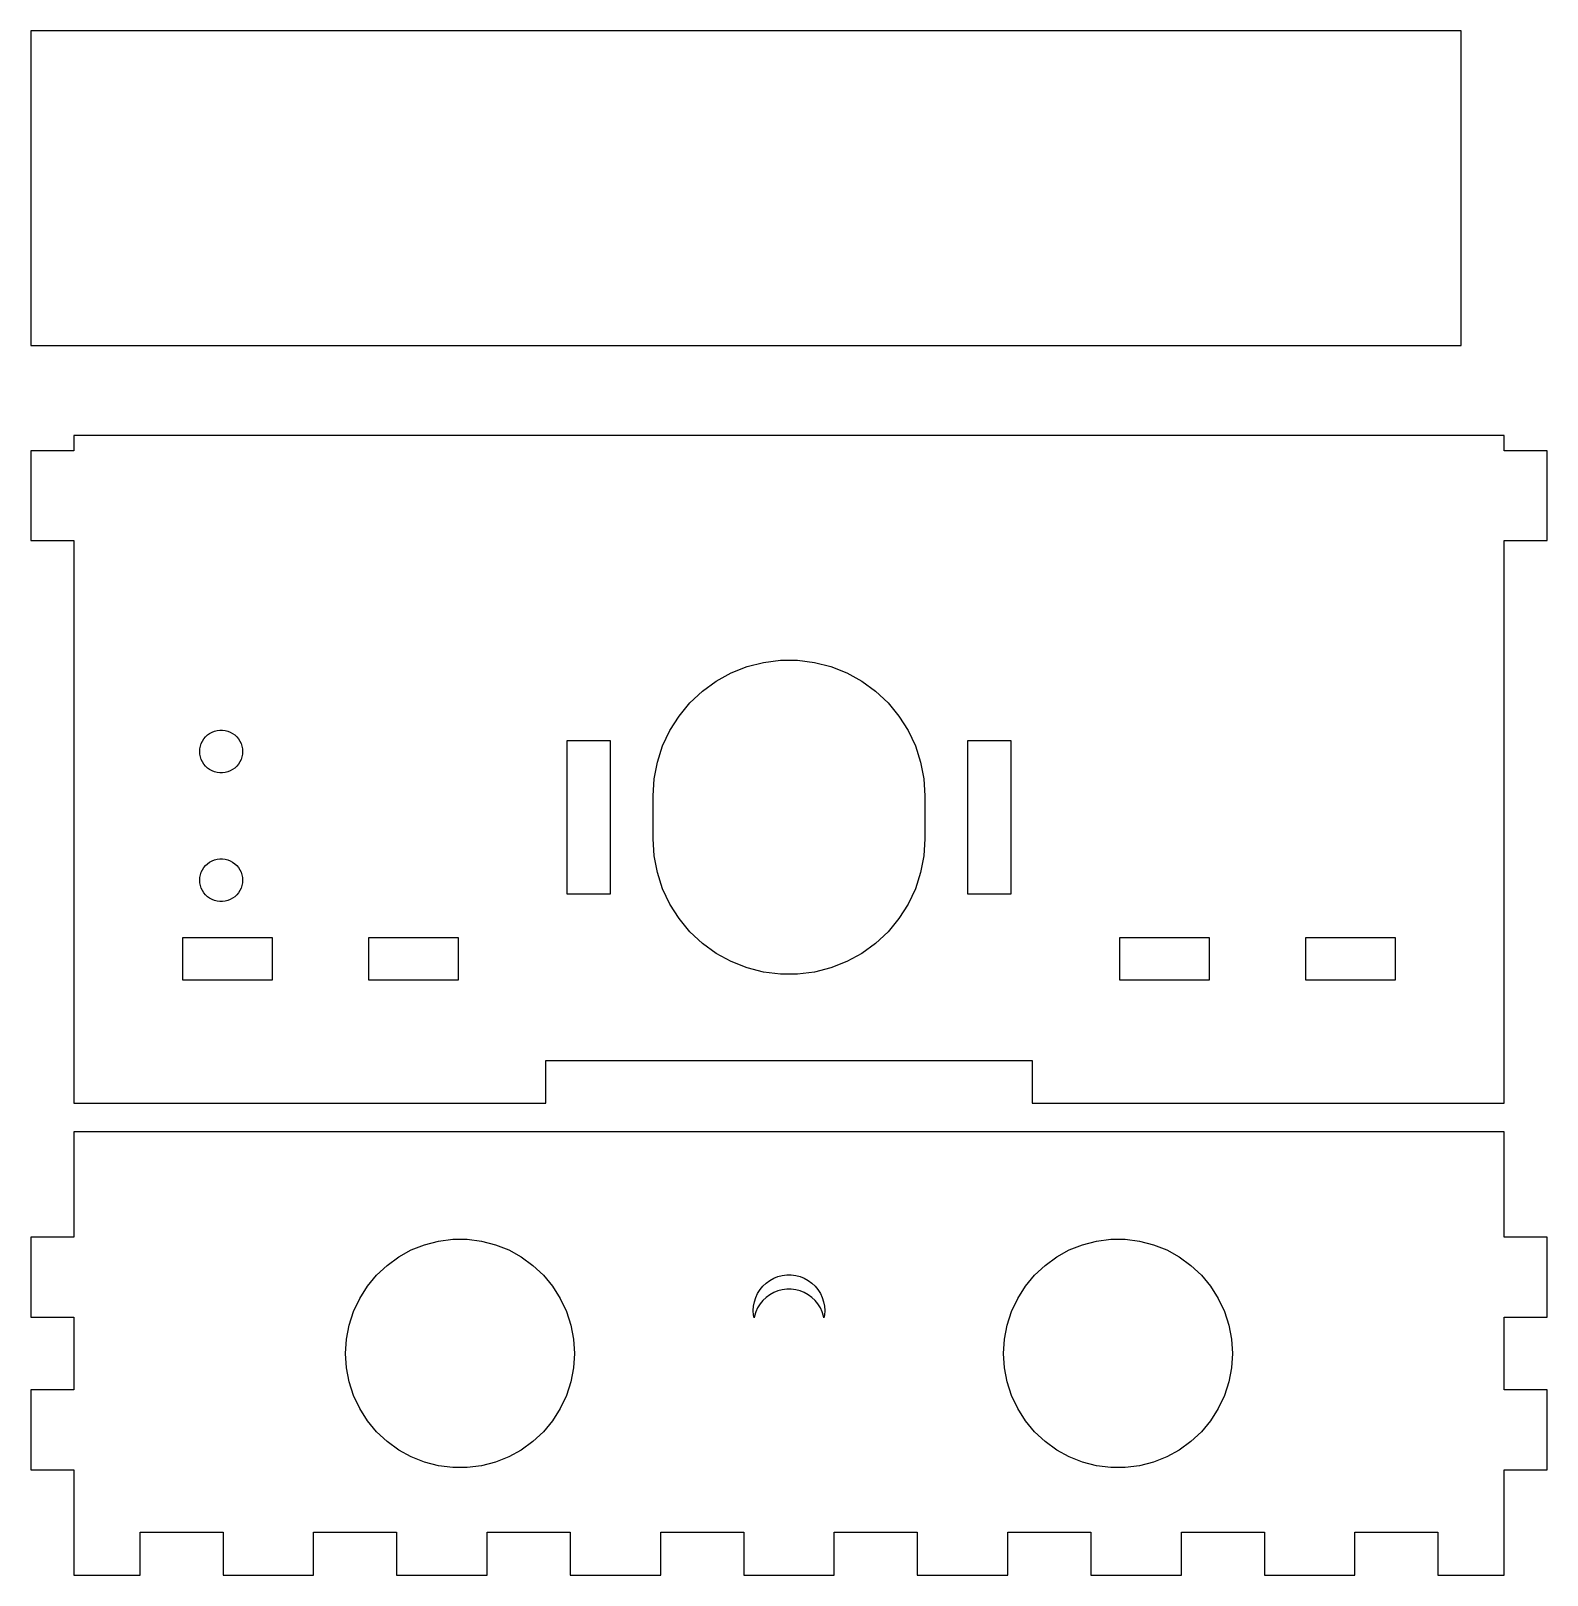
# Model space of a CAD drawing. Header units: metres. Extents: x -88 to 216, y -50 to 159.
# Drawn here: x 0 to 106, y 51 to 159 of the extents above; entities that cross this region are included whole.
import ezdxf

# ---------------------------------------------------------------- set-up
doc = ezdxf.new("R2010")
doc.units = ezdxf.units.M

msp = doc.modelspace()

# ---------------------------------------------------------------- linework, layer by layer
for p, q in [((100, 159), (0, 159)), ((0, 159), (0, 137)), ((100, 137), (100, 159)), ((0, 137), (100, 137)), ((103, 130.7), (3, 130.7)), ((3, 130.7), (3, 129.63)), ((103, 129.63), (103, 130.7)), ((3, 129.63), (0, 129.63)), ((0, 129.63), (0, 123.37)), ((106, 129.63), (103, 129.63)), ((106, 123.37), (106, 129.63)), ((0, 123.37), (3, 123.37)), ((3, 123.37), (3, 84)), ((103, 84), (103, 123.37)), ((103, 123.37), (106, 123.37)), ((48.9551, 114.096), (50.0643, 114.535)), ((50.0643, 114.535), (51.2199, 114.832)), ((51.2199, 114.832), (52.4035, 114.981)), ((52.4035, 114.981), (53.5965, 114.981)), ((53.5965, 114.981), (54.7801, 114.832)), ((54.7801, 114.832), (55.9357, 114.535)), ((55.9357, 114.535), (57.0449, 114.096)), ((46.9445, 112.82), (47.9097, 113.521)), ((47.9097, 113.521), (48.9551, 114.096)), ((57.0449, 114.096), (58.0903, 113.521)), ((58.0903, 113.521), (59.0555, 112.82)), ((46.0748, 112.003), (46.9445, 112.82)), ((59.0555, 112.82), (59.9252, 112.003)), ((45.3143, 111.084), (46.0748, 112.003)), ((59.9252, 112.003), (60.6857, 111.084)), ((44.6751, 110.077), (45.3143, 111.084)), ((60.6857, 111.084), (61.3249, 110.077)), ((11.8471, 108.973), (11.9053, 109.152)), ((11.9053, 109.152), (11.9855, 109.323)), ((11.9855, 109.323), (12.0865, 109.482)), ((12.0865, 109.482), (12.2065, 109.627)), ((12.2065, 109.627), (12.3438, 109.756)), ((12.3438, 109.756), (12.4962, 109.866)), ((12.4962, 109.866), (12.6613, 109.957)), ((12.6613, 109.957), (12.8365, 110.027)), ((12.8365, 110.027), (13.0189, 110.073)), ((13.0189, 110.073), (13.2058, 110.097)), ((13.2058, 110.097), (13.3942, 110.097)), ((13.3942, 110.097), (13.5811, 110.073)), ((13.5811, 110.073), (13.7635, 110.027)), ((13.7635, 110.027), (13.9386, 109.957)), ((13.9386, 109.957), (14.1037, 109.866)), ((14.1037, 109.866), (14.2561, 109.756)), ((14.2561, 109.756), (14.3934, 109.627)), ((14.3934, 109.627), (14.5135, 109.482)), ((14.5135, 109.482), (14.6144, 109.323)), ((14.6144, 109.323), (14.6946, 109.152)), ((14.6946, 109.152), (14.7529, 108.973)), ((37.499, 98.63), (37.499, 109.37)), ((37.499, 109.37), (40.501, 109.37)), ((40.501, 109.37), (40.501, 98.63)), ((44.1671, 108.997), (44.6751, 110.077)), ((61.3249, 110.077), (61.8329, 108.997)), ((65.499, 98.63), (65.499, 109.37)), ((65.499, 109.37), (68.501, 109.37)), ((68.501, 109.37), (68.501, 98.63)), ((11.8, 108.6), (11.8118, 108.788)), ((11.8118, 108.412), (11.8, 108.6)), ((11.8118, 108.788), (11.8471, 108.973)), ((11.8471, 108.227), (11.8118, 108.412)), ((11.9053, 108.048), (11.8471, 108.227)), ((11.9855, 107.877), (11.9053, 108.048)), ((14.6946, 108.048), (14.6144, 107.877)), ((14.7529, 108.227), (14.6946, 108.048)), ((14.7529, 108.973), (14.7881, 108.788)), ((14.7881, 108.412), (14.7529, 108.227)), ((14.7881, 108.788), (14.8, 108.6)), ((14.8, 108.6), (14.7881, 108.412)), ((43.7985, 107.863), (44.1671, 108.997)), ((61.8329, 108.997), (62.2015, 107.863)), ((12.0865, 107.718), (11.9855, 107.877)), ((12.2065, 107.573), (12.0865, 107.718)), ((12.3438, 107.444), (12.2065, 107.573)), ((12.4962, 107.333), (12.3438, 107.444)), ((12.6613, 107.243), (12.4962, 107.333)), ((12.8365, 107.173), (12.6613, 107.243)), ((13.0189, 107.127), (12.8365, 107.173)), ((13.2058, 107.103), (13.0189, 107.127)), ((13.3942, 107.103), (13.2058, 107.103)), ((13.5811, 107.127), (13.3942, 107.103)), ((13.7635, 107.173), (13.5811, 107.127)), ((13.9386, 107.243), (13.7635, 107.173)), ((14.1037, 107.333), (13.9386, 107.243)), ((14.2561, 107.444), (14.1037, 107.333)), ((14.3934, 107.573), (14.2561, 107.444)), ((14.5135, 107.718), (14.3934, 107.573)), ((14.6144, 107.877), (14.5135, 107.718)), ((43.5749, 106.691), (43.7985, 107.863)), ((62.2015, 107.863), (62.4251, 106.691)), ((43.5, 105.5), (43.5749, 106.691)), ((62.4251, 106.691), (62.5, 105.5)), ((43.5, 102.5), (43.5, 105.5)), ((62.5, 105.5), (62.5, 102.5)), ((43.5749, 101.309), (43.5, 102.5)), ((62.5, 102.5), (62.4251, 101.309)), ((11.9855, 100.323), (12.0865, 100.482)), ((12.0865, 100.482), (12.2065, 100.627)), ((12.2065, 100.627), (12.3438, 100.756)), ((12.3438, 100.756), (12.4962, 100.866)), ((12.4962, 100.866), (12.6613, 100.957)), ((12.6613, 100.957), (12.8365, 101.027)), ((12.8365, 101.027), (13.0189, 101.073)), ((13.0189, 101.073), (13.2058, 101.097)), ((13.2058, 101.097), (13.3942, 101.097)), ((13.3942, 101.097), (13.5811, 101.073)), ((13.5811, 101.073), (13.7635, 101.027)), ((13.7635, 101.027), (13.9386, 100.957)), ((13.9386, 100.957), (14.1037, 100.866)), ((14.1037, 100.866), (14.2561, 100.756)), ((14.2561, 100.756), (14.3934, 100.627)), ((14.3934, 100.627), (14.5135, 100.482)), ((14.5135, 100.482), (14.6144, 100.323)), ((43.7985, 100.137), (43.5749, 101.309)), ((62.4251, 101.309), (62.2015, 100.137)), ((11.8, 99.6), (11.8118, 99.788)), ((11.8118, 99.412), (11.8, 99.6)), ((11.8118, 99.788), (11.8471, 99.973)), ((11.8471, 99.227), (11.8118, 99.412)), ((11.8471, 99.973), (11.9053, 100.152)), ((11.9053, 100.152), (11.9855, 100.323)), ((14.6144, 100.323), (14.6946, 100.152)), ((14.6946, 100.152), (14.7529, 99.973)), ((14.7529, 99.973), (14.7881, 99.788)), ((14.7881, 99.412), (14.7529, 99.227)), ((14.7881, 99.788), (14.8, 99.6)), ((14.8, 99.6), (14.7881, 99.412)), ((44.1671, 99.0028), (43.7985, 100.137)), ((62.2015, 100.137), (61.8329, 99.0028)), ((11.9053, 99.0478), (11.8471, 99.227)), ((11.9855, 98.8774), (11.9053, 99.0478)), ((12.0865, 98.7183), (11.9855, 98.8774)), ((12.2065, 98.5732), (12.0865, 98.7183)), ((12.3438, 98.4442), (12.2065, 98.5732)), ((12.4962, 98.3335), (12.3438, 98.4442)), ((12.6613, 98.2428), (12.4962, 98.3335)), ((14.1037, 98.3335), (13.9386, 98.2428)), ((14.2561, 98.4442), (14.1037, 98.3335)), ((14.3934, 98.5732), (14.2561, 98.4442)), ((14.5135, 98.7183), (14.3934, 98.5732)), ((14.6144, 98.8774), (14.5135, 98.7183)), ((14.6946, 99.0478), (14.6144, 98.8774)), ((14.7529, 99.227), (14.6946, 99.0478)), ((40.501, 98.63), (37.499, 98.63)), ((44.6751, 97.9234), (44.1671, 99.0028)), ((61.8329, 99.0028), (61.3249, 97.9234)), ((68.501, 98.63), (65.499, 98.63)), ((12.8365, 98.1734), (12.6613, 98.2428)), ((13.0189, 98.1266), (12.8365, 98.1734)), ((13.2058, 98.103), (13.0189, 98.1266)), ((13.3942, 98.103), (13.2058, 98.103)), ((13.5811, 98.1266), (13.3942, 98.103)), ((13.7635, 98.1734), (13.5811, 98.1266)), ((13.9386, 98.2428), (13.7635, 98.1734)), ((45.3143, 96.916), (44.6751, 97.9234)), ((61.3249, 97.9234), (60.6857, 96.916)), ((46.0748, 95.9968), (45.3143, 96.916)), ((60.6857, 96.916), (59.9252, 95.9968)), ((10.63, 92.599), (10.63, 95.601)), ((10.63, 95.601), (16.87, 95.601)), ((16.87, 95.601), (16.87, 92.599)), ((23.63, 92.599), (23.63, 95.601)), ((23.63, 95.601), (29.87, 95.601)), ((29.87, 95.601), (29.87, 92.599)), ((46.9445, 95.1801), (46.0748, 95.9968)), ((47.9097, 94.4789), (46.9445, 95.1801)), ((59.0555, 95.1801), (58.0903, 94.4789)), ((59.9252, 95.9968), (59.0555, 95.1801)), ((76.13, 92.599), (76.13, 95.601)), ((76.13, 95.601), (82.37, 95.601)), ((82.37, 95.601), (82.37, 92.599)), ((89.13, 92.599), (89.13, 95.601)), ((89.13, 95.601), (95.37, 95.601)), ((95.37, 95.601), (95.37, 92.599)), ((48.9551, 93.9041), (47.9097, 94.4789)), ((58.0903, 94.4789), (57.0449, 93.9041)), ((50.0643, 93.465), (48.9551, 93.9041)), ((51.2199, 93.1683), (50.0643, 93.465)), ((52.4035, 93.0188), (51.2199, 93.1683)), ((53.5965, 93.0188), (52.4035, 93.0188)), ((54.7801, 93.1683), (53.5965, 93.0188)), ((55.9357, 93.465), (54.7801, 93.1683)), ((57.0449, 93.9041), (55.9357, 93.465)), ((16.87, 92.599), (10.63, 92.599)), ((29.87, 92.599), (23.63, 92.599)), ((82.37, 92.599), (76.13, 92.599)), ((95.37, 92.599), (89.13, 92.599)), ((36, 87), (70, 87)), ((36, 84), (36, 87)), ((70, 87), (70, 84)), ((3, 84), (36, 84)), ((70, 84), (103, 84)), ((103, 82), (3, 82)), ((3, 82), (3, 74.63)), ((103, 74.63), (103, 82)), ((3, 74.63), (-0.00099, 74.63)), ((-0.00099, 74.63), (-0.00099, 69.0367)), ((106.001, 74.63), (103, 74.63)), ((106.001, 69.0367), (106.001, 74.63)), ((25.7134, 73.2546), (26.5938, 73.7386)), ((26.5938, 73.7386), (27.5279, 74.1084)), ((27.5279, 74.1084), (28.5009, 74.3583)), ((28.5009, 74.3583), (29.4977, 74.4842)), ((29.4977, 74.4842), (30.5023, 74.4842)), ((30.5023, 74.4842), (31.499, 74.3583)), ((31.499, 74.3583), (32.4721, 74.1084)), ((32.4721, 74.1084), (33.4062, 73.7386)), ((33.4062, 73.7386), (34.2866, 73.2546)), ((71.7134, 73.2546), (72.5938, 73.7386)), ((72.5938, 73.7386), (73.5279, 74.1084)), ((73.5279, 74.1084), (74.5009, 74.3583)), ((74.5009, 74.3583), (75.4977, 74.4842)), ((75.4977, 74.4842), (76.5023, 74.4842)), ((76.5023, 74.4842), (77.499, 74.3583)), ((77.499, 74.3583), (78.4721, 74.1084)), ((78.4721, 74.1084), (79.4062, 73.7386)), ((79.4062, 73.7386), (80.2866, 73.2546)), ((24.1682, 71.9764), (24.9006, 72.6641)), ((24.9006, 72.6641), (25.7134, 73.2546)), ((34.2866, 73.2546), (35.0994, 72.6641)), ((35.0994, 72.6641), (35.8317, 71.9764)), ((70.1682, 71.9764), (70.9006, 72.6641)), ((70.9006, 72.6641), (71.7134, 73.2546)), ((80.2866, 73.2546), (81.0994, 72.6641)), ((81.0994, 72.6641), (81.8317, 71.9764)), ((23.5279, 71.2023), (24.1682, 71.9764)), ((35.8317, 71.9764), (36.4721, 71.2023)), ((51.1776, 71.2114), (51.4064, 71.4263)), ((51.4064, 71.4263), (51.6604, 71.6108)), ((51.6604, 71.6108), (51.9356, 71.7621)), ((51.9356, 71.7621), (52.2275, 71.8776)), ((52.2275, 71.8776), (52.5316, 71.9557)), ((52.5316, 71.9557), (52.843, 71.9951)), ((52.843, 71.9951), (53.157, 71.9951)), ((53.157, 71.9951), (53.4684, 71.9557)), ((53.4684, 71.9557), (53.7725, 71.8776)), ((53.7725, 71.8776), (54.0644, 71.7621)), ((54.0644, 71.7621), (54.3396, 71.6108)), ((54.3396, 71.6108), (54.5936, 71.4263)), ((54.5936, 71.4263), (54.8224, 71.2114)), ((69.5279, 71.2023), (70.1682, 71.9764)), ((81.8317, 71.9764), (82.4721, 71.2023)), ((22.5618, 69.445), (22.9895, 70.354)), ((22.9895, 70.354), (23.5279, 71.2023)), ((36.4721, 71.2023), (37.0105, 70.354)), ((37.0105, 70.354), (37.4382, 69.445)), ((50.5786, 70.1217), (50.6756, 70.4203)), ((50.6756, 70.4203), (50.8092, 70.7044)), ((50.8092, 70.7044), (50.9775, 70.9695)), ((50.9775, 70.9695), (51.1776, 71.2114)), ((51.1776, 70.2114), (50.9775, 69.9695)), ((51.4064, 70.4263), (51.1776, 70.2114)), ((51.6604, 70.6108), (51.4064, 70.4263)), ((51.9356, 70.7621), (51.6604, 70.6108)), ((52.2275, 70.8776), (51.9356, 70.7621)), ((52.5316, 70.9557), (52.2275, 70.8776)), ((52.843, 70.9951), (52.5316, 70.9557)), ((53.157, 70.9951), (52.843, 70.9951)), ((53.4684, 70.9557), (53.157, 70.9951)), ((53.7725, 70.8776), (53.4684, 70.9557)), ((54.0644, 70.7621), (53.7725, 70.8776)), ((54.3396, 70.6108), (54.0644, 70.7621)), ((54.5936, 70.4263), (54.3396, 70.6108)), ((54.8224, 70.2114), (54.5936, 70.4263)), ((54.8224, 71.2114), (55.0225, 70.9695)), ((55.0225, 69.9695), (54.8224, 70.2114)), ((55.0225, 70.9695), (55.1908, 70.7044)), ((55.1908, 70.7044), (55.3244, 70.4203)), ((55.3244, 70.4203), (55.4214, 70.1217)), ((68.5618, 69.445), (68.9895, 70.354)), ((68.9895, 70.354), (69.5279, 71.2023)), ((82.4721, 71.2023), (83.0105, 70.354)), ((83.0105, 70.354), (83.4382, 69.445)), ((22.2513, 68.4895), (22.5618, 69.445)), ((37.4382, 69.445), (37.7487, 68.4895)), ((50.5, 69.5), (50.5197, 69.8133)), ((50.5197, 69.1867), (50.5, 69.5)), ((50.5197, 69.8133), (50.5786, 70.1217)), ((50.5553, 69), (50.5197, 69.1867)), ((50.5786, 69.1217), (50.5553, 69)), ((50.6756, 69.4203), (50.5786, 69.1217)), ((50.8092, 69.7044), (50.6756, 69.4203)), ((50.9775, 69.9695), (50.8092, 69.7044)), ((55.1908, 69.7044), (55.0225, 69.9695)), ((55.3244, 69.4203), (55.1908, 69.7044)), ((55.4214, 69.1217), (55.3244, 69.4203)), ((55.4214, 70.1217), (55.4803, 69.8133)), ((55.4447, 69), (55.4214, 69.1217)), ((55.4803, 69.1867), (55.4447, 69)), ((55.4803, 69.8133), (55.5, 69.5)), ((55.5, 69.5), (55.4803, 69.1867)), ((68.2513, 68.4895), (68.5618, 69.445)), ((83.4382, 69.445), (83.7487, 68.4895)), ((-0.00099, 69.0367), (3, 69.0367)), ((3, 69.0367), (3, 63.9633)), ((22.0631, 67.5027), (22.2513, 68.4895)), ((37.7487, 68.4895), (37.9369, 67.5027)), ((68.0631, 67.5027), (68.2513, 68.4895)), ((83.7487, 68.4895), (83.9369, 67.5027)), ((103, 63.9633), (103, 69.0367)), ((103, 69.0367), (106.001, 69.0367)), ((22, 66.5), (22.0631, 67.5027)), ((37.9369, 67.5027), (38, 66.5)), ((68, 66.5), (68.0631, 67.5027)), ((83.9369, 67.5027), (84, 66.5)), ((22.0631, 65.4973), (22, 66.5)), ((38, 66.5), (37.9369, 65.4973)), ((68.0631, 65.4973), (68, 66.5)), ((84, 66.5), (83.9369, 65.4973)), ((22.2513, 64.5105), (22.0631, 65.4973)), ((37.9369, 65.4973), (37.7487, 64.5105)), ((68.2513, 64.5105), (68.0631, 65.4973)), ((83.9369, 65.4973), (83.7487, 64.5105)), ((3, 63.9633), (-0.00099, 63.9633)), ((-0.00099, 63.9633), (-0.00099, 58.37)), ((22.5618, 63.555), (22.2513, 64.5105)), ((37.7487, 64.5105), (37.4382, 63.555)), ((68.5618, 63.555), (68.2513, 64.5105)), ((83.7487, 64.5105), (83.4382, 63.555)), ((106.001, 63.9633), (103, 63.9633)), ((106.001, 58.37), (106.001, 63.9633)), ((22.9895, 62.646), (22.5618, 63.555)), ((23.5279, 61.7977), (22.9895, 62.646)), ((37.0105, 62.646), (36.4721, 61.7977)), ((37.4382, 63.555), (37.0105, 62.646)), ((68.9895, 62.646), (68.5618, 63.555)), ((69.5279, 61.7977), (68.9895, 62.646)), ((83.0105, 62.646), (82.4721, 61.7977)), ((83.4382, 63.555), (83.0105, 62.646)), ((24.1682, 61.0236), (23.5279, 61.7977)), ((36.4721, 61.7977), (35.8317, 61.0236)), ((70.1682, 61.0236), (69.5279, 61.7977)), ((82.4721, 61.7977), (81.8317, 61.0236)), ((24.9006, 60.3359), (24.1682, 61.0236)), ((35.8317, 61.0236), (35.0994, 60.3359)), ((70.9006, 60.3359), (70.1682, 61.0236)), ((81.8317, 61.0236), (81.0994, 60.3359)), ((25.7134, 59.7454), (24.9006, 60.3359)), ((26.5938, 59.2614), (25.7134, 59.7454)), ((34.2866, 59.7454), (33.4062, 59.2614)), ((35.0994, 60.3359), (34.2866, 59.7454)), ((71.7134, 59.7454), (70.9006, 60.3359)), ((72.5938, 59.2614), (71.7134, 59.7454)), ((80.2866, 59.7454), (79.4062, 59.2614)), ((81.0994, 60.3359), (80.2866, 59.7454)), ((-0.00099, 58.37), (3, 58.37)), ((3, 58.37), (3, 51)), ((27.5279, 58.8915), (26.5938, 59.2614)), ((28.5009, 58.6417), (27.5279, 58.8915)), ((29.4977, 58.5158), (28.5009, 58.6417)), ((30.5023, 58.5158), (29.4977, 58.5158)), ((31.499, 58.6417), (30.5023, 58.5158)), ((32.4721, 58.8915), (31.499, 58.6417)), ((33.4062, 59.2614), (32.4721, 58.8915)), ((73.5279, 58.8915), (72.5938, 59.2614)), ((74.5009, 58.6417), (73.5279, 58.8915)), ((75.4977, 58.5158), (74.5009, 58.6417)), ((76.5023, 58.5158), (75.4977, 58.5158)), ((77.499, 58.6417), (76.5023, 58.5158)), ((78.4721, 58.8915), (77.499, 58.6417)), ((79.4062, 59.2614), (78.4721, 58.8915)), ((103, 51), (103, 58.37)), ((103, 58.37), (106.001, 58.37)), ((7.62999, 54.001), (13.4367, 54.001)), ((7.62999, 51), (7.62999, 54.001)), ((13.4367, 54.001), (13.4367, 51)), ((19.7633, 51), (19.7633, 54.001)), ((19.7633, 54.001), (25.57, 54.001)), ((25.57, 54.001), (25.57, 51)), ((31.8967, 51), (31.8967, 54.001)), ((31.8967, 54.001), (37.7033, 54.001)), ((37.7033, 54.001), (37.7033, 51)), ((44.03, 51), (44.03, 54.001)), ((44.03, 54.001), (49.8367, 54.001)), ((49.8367, 54.001), (49.8367, 51)), ((56.1633, 51), (56.1633, 54.001)), ((56.1633, 54.001), (61.97, 54.001)), ((61.97, 54.001), (61.97, 51)), ((68.2967, 51), (68.2967, 54.001)), ((68.2967, 54.001), (74.1033, 54.001)), ((74.1033, 54.001), (74.1033, 51)), ((80.43, 51), (80.43, 54.001)), ((80.43, 54.001), (86.2367, 54.001)), ((86.2367, 54.001), (86.2367, 51)), ((92.5633, 51), (92.5633, 54.001)), ((92.5633, 54.001), (98.37, 54.001)), ((98.37, 54.001), (98.37, 51)), ((3, 51), (7.62999, 51)), ((13.4367, 51), (19.7633, 51)), ((25.57, 51), (31.8967, 51)), ((37.7033, 51), (44.03, 51)), ((49.8367, 51), (56.1633, 51)), ((61.97, 51), (68.2967, 51)), ((74.1033, 51), (80.43, 51)), ((86.2367, 51), (92.5633, 51)), ((98.37, 51), (103, 51))]:
    msp.add_line(p, q)

doc.saveas('drawing.dxf')
